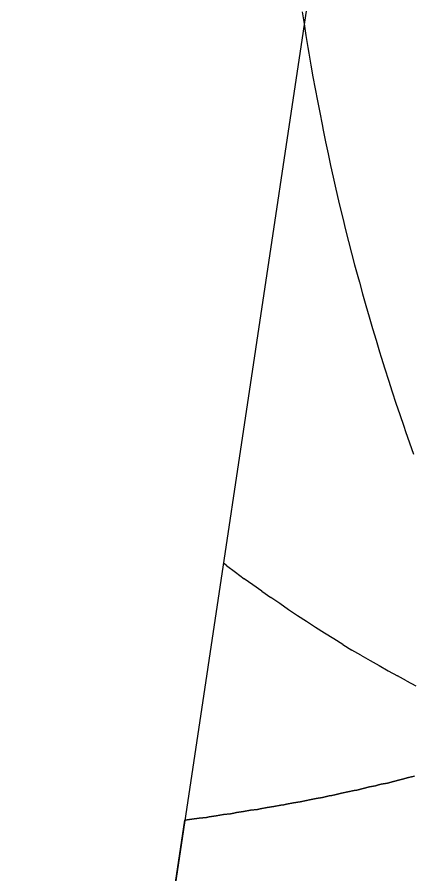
# Model space of a CAD drawing. Header units: metres. Extents: x 708058 to 716328, y 4237327 to 4243479.
# Drawn here: x 709996 to 710501, y 4238927 to 4240027 of the extents above; entities that cross this region are included whole.
import ezdxf

# ---------------------------------------------------------------- set-up
doc = ezdxf.new("R2010")
doc.units = ezdxf.units.M

msp = doc.modelspace()

# ---------------------------------------------------------------- linework, layer by layer
at = {"layer": 'AUX_LOC IAT'}
msp.add_polyline3d([(710852.4, 4243271.5, 107.7), (709995.8, 4237561.9, 107.7), (715039.4, 4239545.4, 13.8), (715091.9, 4239895.4, 13.8), (710852.4, 4243271.5, 107.7)], dxfattribs=at)
at = {"layer": 'AUX_RECNET LEAL'}
msp.add_polyline3d([(710361.7, 4240033.5, 235.9), (710364.1, 4240018.2, 235.9), (710366.5, 4240002.9, 235.9), (710369, 4239987.6, 235.9), (710370.2, 4239980.4, 235.9), (710372.8, 4239965.1, 235.9), (710375.5, 4239949.9, 235.9), (710378.3, 4239934.6, 235.9), (710381.1, 4239919.4, 235.9), (710384.1, 4239904.2, 235.9), (710387.1, 4239889, 235.9), (710388.5, 4239881.8, 235.9), (710391.6, 4239866.7, 235.9), (710394.8, 4239851.5, 235.9), (710398.1, 4239836.4, 235.9), (710401.5, 4239821.2, 235.9), (710404.9, 4239806.1, 235.9), (710408.4, 4239791, 235.9), (710410.1, 4239783.9, 235.9), (710413.7, 4239768.9, 235.9), (710417.4, 4239753.8, 235.9), (710421.2, 4239738.8, 235.9), (710425.1, 4239723.8, 235.9), (710429, 4239708.8, 235.9), (710433, 4239693.9, 235.9), (710435, 4239686.8, 235.9), (710439.1, 4239671.9, 235.9), (710443.3, 4239657, 235.9), (710447.6, 4239642.1, 235.9), (710451.9, 4239627.2, 235.9), (710456.4, 4239612.4, 235.9), (710460.9, 4239597.6, 235.9), (710463, 4239590.6, 235.9), (710467.7, 4239575.8, 235.9), (710472.4, 4239561, 235.9), (710477.1, 4239546.3, 235.9), (710482, 4239531.6, 235.9), (710486.9, 4239516.9, 235.9), (710491.9, 4239502.2, 235.9), (710494.3, 4239495.3, 235.9), (710499.4, 4239480.7, 235.9), (710504.6, 4239466.1, 235.9)], dxfattribs=at)
at = {"layer": 'FINAL_AUX_DME ATE'}
msp.add_polyline3d([(710505.8, 4239053.5, 0), (710498.1, 4239051.5, 0), (710490.4, 4239049.5, 0), (710486.8, 4239048.5, 0), (710479, 4239046.5, 0), (710471.1, 4239044.5, 0), (710463.2, 4239043, 0), (710459.5, 4239042, 0), (710455.9, 4239041, 0), (710447.9, 4239039.5, 0), (710439.9, 4239037.5, 0), (710431.8, 4239035.5, 0), (710428.2, 4239035, 0), (710420.1, 4239033, 0), (710411.9, 4239031.5, 0), (710403.6, 4239029.5, 0), (710399.7, 4239028.5, 0), (710396.2, 4239028, 0), (710387.8, 4239026, 0), (710379.4, 4239024.5, 0), (710370.9, 4239023, 0), (710367.4, 4239022, 0), (710358.9, 4239020.5, 0), (710350.3, 4239019, 0), (710341.7, 4239017.5, 0), (710338.2, 4239016.5, 0), (710334.1, 4239016, 0), (710325.4, 4239014.5, 0), (710316.6, 4239013, 0), (710307.8, 4239011.5, 0), (710304.3, 4239010.5, 0), (710295.4, 4239009.5, 0), (710286.4, 4239008, 0), (710277.3, 4239006.5, 0), (710273.9, 4239006, 0), (710269.6, 4239005, 0), (710260.5, 4239004, 0), (710251.3, 4239002.5, 0), (710242.1, 4239001, 0), (710238.7, 4239000.5, 0), (710229.4, 4238999.5, 0), (710220, 4238998, 0), (710211.1, 4238997, 0), (710138.4, 4238512.1, 0)], dxfattribs=at)
at = {"layer": 'FINAL_AUX_LOC IAT'}
for points in [[(710211.1, 4238997, 0), (710220, 4238998, 0), (710229.4, 4238999.5, 0), (710238.7, 4239000.5, 0), (710242.1, 4239001, 0), (710251.3, 4239002.5, 0), (710260.5, 4239004, 0), (710269.6, 4239005, 0), (710273.9, 4239006, 0), (710277.3, 4239006.5, 0), (710286.4, 4239008, 0), (710295.4, 4239009.5, 0), (710304.3, 4239010.5, 0), (710307.8, 4239011.5, 0), (710316.6, 4239013, 0), (710325.4, 4239014.5, 0), (710334.1, 4239016, 0), (710338.2, 4239016.5, 0), (710341.7, 4239017.5, 0), (710350.3, 4239019, 0), (710358.9, 4239020.5, 0), (710367.4, 4239022, 0), (710370.9, 4239023, 0), (710379.4, 4239024.5, 0), (710387.8, 4239026, 0), (710396.2, 4239028, 0), (710399.7, 4239028.5, 0), (710403.6, 4239029.5, 0), (710411.9, 4239031.5, 0), (710420.1, 4239033, 0), (710428.2, 4239035, 0), (710431.8, 4239035.5, 0), (710439.9, 4239037.5, 0), (710447.9, 4239039.5, 0), (710455.9, 4239041, 0), (710459.5, 4239042, 0), (710463.2, 4239043, 0), (710471.1, 4239044.5, 0), (710479, 4239046.5, 0), (710486.8, 4239048.5, 0), (710490.4, 4239049.5, 0), (710498.1, 4239051.5, 0), (710505.8, 4239053.5, 0)], [(713771.4, 4239046.7, 0), (711455.1, 4238135.8, 0), (710739.3, 4237854.3, 0), (710597.6, 4237798.6, 0), (710460, 4237744.5, 0), (709995.8, 4237561.9, 0), (710083.1, 4238143.7, 0), (710138.4, 4238512.1, 0), (710211.1, 4238997, 0)]]:
    msp.add_polyline3d(points, dxfattribs=at)
at = {"layer": 'INTERSECTIONS'}
for points in [[(710264.6, 4239323.5, 107.6), (710260.6, 4239326.5, 107.7)], [(710264.6, 4239323.5, 107.6), (710275.9, 4239315, 107.4)], [(710275.9, 4239315, 107.4), (710287.2, 4239306.5, 107.1)], [(710298.5, 4239298.5, 106.9), (710287.2, 4239306.5, 107.1)], [(710309.9, 4239290.5, 106.6), (710298.5, 4239298.5, 106.9)], [(710309.9, 4239290.5, 106.6), (710321.3, 4239282.5, 106.4)], [(710332.8, 4239274.5, 106.1), (710321.3, 4239282.5, 106.4)], [(710344.2, 4239266.5, 105.9), (710332.8, 4239274.5, 106.1)], [(710355.8, 4239259, 105.6), (710344.2, 4239266.5, 105.9)], [(710367.2, 4239251.5, 105.4), (710355.8, 4239259, 105.6)], [(710378.8, 4239244, 105.1), (710367.2, 4239251.5, 105.4)], [(710390.4, 4239236.5, 104.9), (710378.8, 4239244, 105.1)], [(710402.1, 4239229.5, 104.6), (710390.4, 4239236.5, 104.9)], [(710413.7, 4239222, 104.4), (710402.1, 4239229.5, 104.6)], [(710413.7, 4239222, 104.4), (710425.4, 4239215, 104.1)], [(710437.1, 4239208.5, 103.9), (710425.4, 4239215, 104.1)], [(710437.1, 4239208.5, 103.9), (710448.8, 4239201.5, 103.6)], [(710448.8, 4239201.5, 103.6), (710460.4, 4239195, 103.4)], [(710460.4, 4239195, 103.4), (710472.2, 4239188.5, 103.1)], [(710472.2, 4239188.5, 103.1), (710483.9, 4239182, 102.9)], [(710495.6, 4239175.5, 102.6), (710483.9, 4239182, 102.9)], [(710495.6, 4239175.5, 102.6), (710507.4, 4239169, 102.4)], [(710498.1, 4239051.5, 102.2), (710505.8, 4239053.5, 102)], [(710459.5, 4239042, 102.9), (710455.9, 4239041, 103)], [(710459.5, 4239042, 102.9), (710463.2, 4239043, 102.8)], [(710463.2, 4239043, 102.8), (710471.1, 4239044.5, 102.7)], [(710471.1, 4239044.5, 102.7), (710479, 4239046.5, 102.5)], [(710486.8, 4239048.5, 102.4), (710479, 4239046.5, 102.5)], [(710490.4, 4239049.5, 102.3), (710486.8, 4239048.5, 102.4)], [(710490.4, 4239049.5, 102.3), (710498.1, 4239051.5, 102.2)], [(710411.9, 4239031.5, 103.8), (710403.6, 4239029.5, 104)], [(710420.1, 4239033, 103.7), (710411.9, 4239031.5, 103.8)], [(710428.2, 4239035, 103.5), (710420.1, 4239033, 103.7)], [(710431.8, 4239035.5, 103.5), (710428.2, 4239035, 103.5)], [(710431.8, 4239035.5, 103.5), (710439.9, 4239037.5, 103.3)], [(710439.9, 4239037.5, 103.3), (710447.9, 4239039.5, 103.1)], [(710455.9, 4239041, 103), (710447.9, 4239039.5, 103.1)], [(710350.3, 4239019, 105), (710358.9, 4239020.5, 104.8)], [(710367.4, 4239022, 104.7), (710358.9, 4239020.5, 104.8)], [(710370.9, 4239023, 104.6), (710367.4, 4239022, 104.7)], [(710370.9, 4239023, 104.6), (710379.4, 4239024.5, 104.5)], [(710387.8, 4239026, 104.3), (710379.4, 4239024.5, 104.5)], [(710396.2, 4239028, 104.1), (710387.8, 4239026, 104.3)], [(710399.7, 4239028.5, 104.1), (710396.2, 4239028, 104.1)], [(710399.7, 4239028.5, 104.1), (710403.6, 4239029.5, 104)], [(710286.4, 4239008, 106.2), (710295.4, 4239009.5, 106.1)], [(710304.3, 4239010.5, 105.9), (710295.4, 4239009.5, 106.1)], [(710307.8, 4239011.5, 105.8), (710304.3, 4239010.5, 105.9)], [(710307.8, 4239011.5, 105.8), (710316.6, 4239013, 105.7)], [(710325.4, 4239014.5, 105.5), (710316.6, 4239013, 105.7)], [(710334.1, 4239016, 105.3), (710325.4, 4239014.5, 105.5)], [(710338.2, 4239016.5, 105.2), (710334.1, 4239016, 105.3)], [(710341.7, 4239017.5, 105.2), (710338.2, 4239016.5, 105.2)], [(710341.7, 4239017.5, 105.2), (710350.3, 4239019, 105)], [(710220, 4238998, 107.5), (710211.1, 4238997, 107.7)], [(710220, 4238998, 107.5), (710229.4, 4238999.5, 107.3)], [(710238.7, 4239000.5, 107.2), (710229.4, 4238999.5, 107.3)], [(710242.1, 4239001, 107.1), (710238.7, 4239000.5, 107.2)], [(710242.1, 4239001, 107.1), (710251.3, 4239002.5, 106.9)], [(710251.3, 4239002.5, 106.9), (710260.5, 4239004, 106.7)], [(710260.5, 4239004, 106.7), (710269.6, 4239005, 106.6)], [(710273.9, 4239006, 106.5), (710269.6, 4239005, 106.6)], [(710277.3, 4239006.5, 106.4), (710273.9, 4239006, 106.5)], [(710277.3, 4239006.5, 106.4), (710286.4, 4239008, 106.2)]]:
    msp.add_polyline3d(points, dxfattribs=at)

doc.saveas('drawing.dxf')
